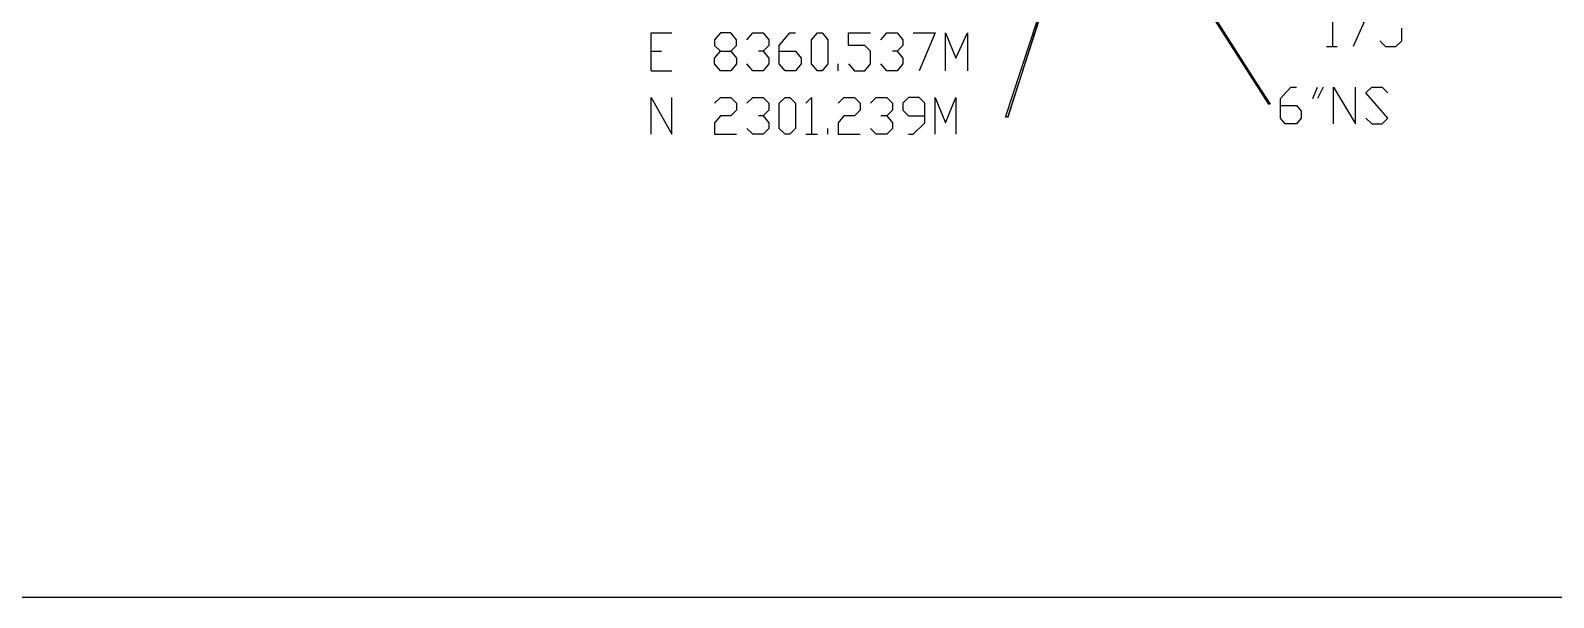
# Model space of a CAD drawing. Header units: millimetres. Extents: x 0 to 818, y 0 to 746.
# Drawn here: x 452.3 to 610.5, y 0 to 59 of the extents above; entities that cross this region are included whole.
import ezdxf

# ---------------------------------------------------------------- set-up
doc = ezdxf.new("R2010")
doc.units = ezdxf.units.MM
doc.layers.add('DIAGRAM_IMAGE', color=7, linetype='Continuous')
doc.layers.add('DIAGRAM_VECTOR', color=4, linetype='Continuous')
picture_1 = doc.add_image_def('image1.png', size_in_pixel=(3409, 3109))

msp = doc.modelspace()

# ---------------------------------------------------------------- linework, layer by layer
at = {"layer": 'DIAGRAM_VECTOR'}
for p, q in [((553.6, 49.96), (561.04, 72.64)), ((561.04, 72.64), (553.84, 49.96)), ((553.84, 49.96), (561.16, 72.64)), ((561.04, 72.64), (553.84, 49.96)), ((567.52, 72.28), (581.08, 51.28)), ((567.52, 72.28), (581.08, 51.28)), ((580.96, 51.28), (567.52, 72.28)), ((581.08, 51.28), (567.76, 72.28)), ((587.56, 61.12), (587.56, 57.28)), ((591.4, 61.12), (589.72, 57.28)), ((516.76, 54.76), (516.76, 58.72)), ((516.76, 58.72), (518.92, 58.72)), ((523.96, 58.72), (523.36, 58)), ((525.04, 58.72), (523.96, 58.72)), ((525.64, 58), (525.04, 58.72)), ((526.72, 58), (527.32, 58.72)), ((527.32, 58.72), (528.4, 58.72)), ((528.4, 58.72), (529, 58)), ((530.08, 57.4), (531.16, 58.72)), ((531.16, 58.72), (531.76, 58.72)), ((533.44, 58), (534.04, 58.72)), ((534.04, 58.72), (534.52, 58.72)), ((534.52, 58.72), (535.12, 58)), ((537.28, 57.4), (537.28, 58.72)), ((537.28, 58.72), (539.56, 58.72)), ((540.64, 58), (541.24, 58.72)), ((541.24, 58.72), (542.32, 58.72)), ((542.32, 58.72), (542.92, 58)), ((544, 58.72), (546.28, 58.72)), ((546.28, 58.72), (544.6, 54.76)), ((547.36, 54.76), (547.36, 58.72)), ((547.36, 58.72), (548.44, 56.08)), ((548.44, 56.08), (549.64, 58.72)), ((549.64, 58.72), (549.64, 54.76)), ((594.76, 57.88), (594.76, 59.2)), ((523.36, 58), (523.36, 57.4)), ((523.36, 57.4), (523.96, 56.8)), ((525.04, 56.8), (525.64, 57.4)), ((525.64, 57.4), (525.64, 58)), ((529, 57.4), (528.4, 56.8)), ((529, 58), (529, 57.4)), ((530.08, 55.48), (530.08, 57.4)), ((533.44, 55.48), (533.44, 58)), ((535.12, 58), (535.12, 55.48)), ((538.96, 57.4), (537.28, 57.4)), ((539.56, 56.8), (538.96, 57.4)), ((542.92, 57.4), (542.32, 56.8)), ((542.92, 58), (542.92, 57.4)), ((586.96, 57.28), (588.04, 57.28)), ((592.48, 57.88), (593.08, 57.28)), ((593.08, 57.28), (594.16, 57.28)), ((594.16, 57.28), (594.76, 57.88)), ((516.76, 56.8), (517.84, 56.8)), ((523.36, 56.08), (523.96, 56.8)), ((523.36, 55.48), (523.36, 56.08)), ((523.96, 54.76), (523.36, 55.48)), ((523.96, 56.8), (525.04, 56.8)), ((525.04, 56.8), (525.64, 56.08)), ((525.64, 55.48), (525.04, 54.76)), ((525.64, 56.08), (525.64, 55.48)), ((527.32, 54.76), (526.72, 55.48)), ((528.4, 56.8), (527.92, 56.8)), ((528.4, 56.8), (529, 56.08)), ((529, 55.48), (528.4, 54.76)), ((529, 56.08), (529, 55.48)), ((530.08, 56.8), (531.76, 56.8)), ((530.68, 54.76), (530.08, 55.48)), ((531.76, 56.8), (532.36, 56.08)), ((532.36, 55.48), (531.76, 54.76)), ((532.36, 56.08), (532.36, 55.48)), ((534.04, 54.76), (533.44, 55.48)), ((535.12, 55.48), (534.52, 54.76)), ((536.2, 54.76), (536.2, 55.48)), ((537.28, 55.48), (537.88, 54.76)), ((538.96, 54.76), (539.56, 55.48)), ((539.56, 55.48), (539.56, 56.8)), ((541.24, 54.76), (540.64, 55.48)), ((542.32, 56.8), (541.84, 56.8)), ((542.32, 56.8), (542.92, 56.08)), ((542.92, 55.48), (542.32, 54.76)), ((542.92, 56.08), (542.92, 55.48)), ((516.76, 54.76), (518.92, 54.76)), ((525.04, 54.76), (523.96, 54.76)), ((528.4, 54.76), (527.32, 54.76)), ((531.76, 54.76), (530.68, 54.76)), ((534.52, 54.76), (534.04, 54.76)), ((537.88, 54.76), (538.96, 54.76)), ((542.32, 54.76), (541.24, 54.76)), ((582.16, 51.88), (583.24, 53.08)), ((583.24, 53.08), (583.84, 53.08)), ((585.52, 51.88), (586, 53.08)), ((586.6, 53.08), (586, 51.88)), ((587.68, 49.24), (587.68, 53.08)), ((587.68, 53.08), (589.96, 49.24)), ((589.96, 49.24), (589.96, 53.08)), ((591.04, 52.48), (591.64, 53.08)), ((593.32, 49.84), (591.04, 52.48)), ((591.64, 53.08), (592.72, 53.08)), ((592.72, 53.08), (593.32, 52.48)), ((516.76, 48.16), (516.76, 52)), ((516.76, 52), (518.92, 48.16)), ((518.92, 48.16), (518.92, 52)), ((523.36, 51.4), (523.96, 52)), ((523.96, 52), (525.04, 52)), ((525.04, 52), (525.64, 51.4)), ((525.64, 50.68), (525.04, 50.08)), ((525.64, 51.4), (525.64, 50.68)), ((526.72, 51.4), (527.32, 52)), ((527.32, 52), (528.4, 52)), ((528.4, 52), (529, 51.4)), ((529, 50.68), (528.4, 50.08)), ((529, 51.4), (529, 50.68)), ((530.08, 51.4), (530.68, 52)), ((530.08, 48.76), (530.08, 51.4)), ((530.68, 52), (531.16, 52)), ((531.16, 52), (531.76, 51.4)), ((531.76, 51.4), (531.76, 48.76)), ((532.84, 51.4), (533.44, 52)), ((533.44, 52), (533.44, 48.16)), ((536.2, 51.4), (536.8, 52)), ((536.8, 52), (537.88, 52)), ((537.88, 52), (538.48, 51.4)), ((538.48, 50.68), (537.88, 50.08)), ((538.48, 51.4), (538.48, 50.68)), ((539.56, 51.4), (540.16, 52)), ((540.16, 52), (541.24, 52)), ((541.24, 52), (541.84, 51.4)), ((541.84, 50.68), (541.24, 50.08)), ((541.84, 51.4), (541.84, 50.68)), ((543.52, 52), (542.92, 51.4)), ((542.92, 51.4), (542.92, 50.68)), ((542.92, 50.68), (543.52, 50.08)), ((544.6, 52), (543.52, 52)), ((545.2, 51.4), (544.6, 52)), ((545.2, 49.36), (545.2, 51.4)), ((546.28, 48.16), (546.28, 52)), ((546.28, 52), (547.36, 49.36)), ((547.36, 49.36), (548.44, 52)), ((548.44, 52), (548.44, 48.16)), ((581.08, 51.28), (580.96, 51.28)), ((582.16, 49.84), (582.16, 51.88)), ((582.16, 51.16), (583.84, 51.16)), ((583.84, 51.16), (584.32, 50.56)), ((523.96, 50.08), (523.36, 49.36)), ((523.36, 49.36), (523.36, 48.16)), ((525.04, 50.08), (523.96, 50.08)), ((528.4, 50.08), (527.92, 50.08)), ((528.4, 50.08), (529, 49.36)), ((529, 49.36), (529, 48.76)), ((536.8, 50.08), (536.2, 49.36)), ((536.2, 49.36), (536.2, 48.16)), ((537.88, 50.08), (536.8, 50.08)), ((541.24, 50.08), (540.64, 50.08)), ((541.24, 50.08), (541.84, 49.36)), ((541.84, 49.36), (541.84, 48.76)), ((543.52, 50.08), (545.2, 50.08)), ((544, 48.16), (545.2, 49.36)), ((553.84, 49.96), (553.6, 49.96)), ((582.64, 49.24), (582.16, 49.84)), ((583.84, 49.24), (582.64, 49.24)), ((584.32, 49.84), (583.84, 49.24)), ((584.32, 50.56), (584.32, 49.84)), ((591.04, 49.84), (591.64, 49.24)), ((591.64, 49.24), (592.72, 49.24)), ((592.72, 49.24), (593.32, 49.84)), ((523.36, 48.16), (525.64, 48.16)), ((527.32, 48.16), (526.72, 48.76)), ((528.4, 48.16), (527.32, 48.16)), ((529, 48.76), (528.4, 48.16)), ((530.68, 48.16), (530.08, 48.76)), ((531.16, 48.16), (530.68, 48.16)), ((531.76, 48.76), (531.16, 48.16)), ((532.84, 48.16), (534.04, 48.16)), ((535.12, 48.16), (535.12, 48.76)), ((536.2, 48.16), (538.48, 48.16)), ((540.16, 48.16), (539.56, 48.76)), ((541.24, 48.16), (540.16, 48.16)), ((541.84, 48.76), (541.24, 48.16)), ((543.52, 48.16), (544, 48.16))]:
    msp.add_line(p, q, dxfattribs=at)

# ---------------------------------------------------------------- pictures from other files: only their frames are drawn
at = {"layer": 'DIAGRAM_IMAGE'}
image = msp.add_image(picture_1, insert=(0, 0), size_in_units=(818, 746), dxfattribs=at)

doc.saveas('drawing.dxf')
